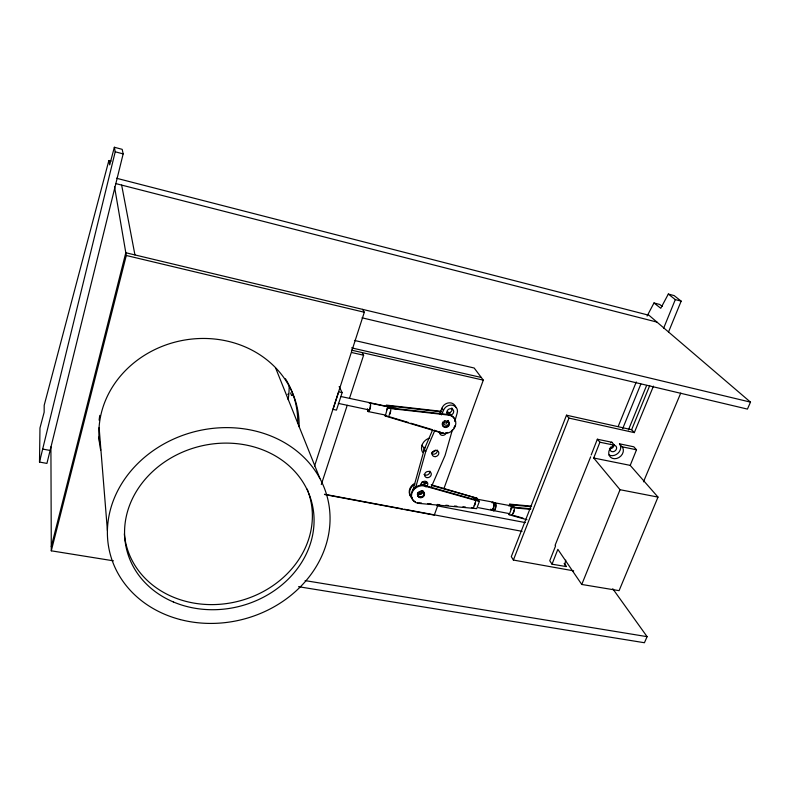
<?xml version="1.0" encoding="UTF-8"?>
<svg xmlns="http://www.w3.org/2000/svg" width="790" height="790" viewBox="0 0 790 790"><rect width="100%" height="100%" fill="white"/><g stroke="black" fill="none" stroke-linecap="round" stroke-linejoin="round"><path stroke-width="1.19" d="M108.862 160.538L109.701 164.863L114.362 147.266L122.193 149.34L123.161 153.892L46.926 463.414L39.5 462.061L39.974 428.002L44.151 412.232L44.2 405.26L108.862 160.538L111.054 161.111M39.5 462.061L115.222 151.799L114.362 147.266M51.271 546.64L125.808 252.741L750.5 402.13L747.429 409.092L362.047 317.817M113.424 560.821L51.291 550.818L126.281 255.486L114.52 186.707M412.874 490.304L424.358 449.095L432.446 430.303M415.52 488.101L425.751 451.505L434.836 430.422M452.413 429.76L445.076 455.455L431.024 487.647M454.744 421.584L457.074 413.407A7.495 6.567 -33.3 0 0 452.65 405.221A7.495 6.567 -33.3 0 0 443.437 410.454L441.531 414.888M314.578 466.011L364.318 312.248L362.521 309.344M342.149 392.61L336.471 410.099L333.025 409.378L338.693 391.87L342.149 392.61L339.147 386.567M321.303 484.527L347.215 405.31M349.506 398.318L363.607 355.214L362.097 352.567M386.794 409.892L387.525 407.67L448.839 414.582A10.161 8.888 -32.5 0 1 455.287 420.784M448.839 414.582L449.204 415.155A10.171 8.897 -32.5 0 1 455.326 426.126A10.171 8.897 -32.5 0 1 442.894 433.315L385.293 416.024L387.525 407.67M565.739 560.159L564.978 563.566L566.134 566.568L552.032 564.188L549.761 560.752L555.558 545.969M438.055 504.731L434.283 515.12L324.68 494.56M443.921 488.585L483.292 380.138L474.178 368.012L354.463 340.441M479.342 501.462L476.716 508.642L418.147 503.319A9.964 8.542 -28.3 0 1 411.975 492.911A9.964 8.542 -28.3 0 1 424.2 485.88L479.342 501.462L478.947 500.83L423.855 485.257A9.954 8.542 -28.3 0 0 412.113 491.163A9.954 8.542 -28.3 0 0 415.54 501.956M509.017 506.173L509.777 504.148L531.63 506.173M510.656 509.037L511.416 507.002L530.919 508.8M526.979 519.751L509.165 514.744L511.831 507.634L511.416 507.002M653.449 386.142L634.311 432.624L631.615 429.711L566.499 415.194L511.298 556.634L513.391 560.051L573.668 570.854M513.391 560.051L568.948 418.088L566.499 415.194M591.187 454.961L597.339 439.23L611.845 442.242L614.472 445.234L613.178 445.797A7.851 6.488 -38.9 0 0 609.278 455.573A7.851 6.488 -38.9 0 0 618.896 457.558A7.851 6.488 -38.9 0 0 622.806 447.782L619.479 443.822L633.807 446.794L636.513 449.787L630.213 465.379L658.001 497.098L619.093 590.653L581.766 584.462L557.849 549.346L552.032 564.188M658.001 497.098L620.041 489.711L593.715 458.012L599.906 442.222L597.339 439.23M555.064 545.376L590.653 456.808M581.766 584.462L620.041 489.711M618.195 426.462L636.276 381.955M622.688 428.605L640.848 384.078M663.659 328.136L675.302 299.598L668.32 294.048L660.776 308.278L653.982 302.965L647.109 316.03M628.425 429.888L646.625 385.461M668.557 331.909L681.158 301.138L674.127 295.588L668.32 294.048M631.615 429.711L649.686 385.668M643.475 481.821L680.753 393.074M439.586 413.713L441.966 408.183A7.465 6.547 -33.3 0 1 449.303 402.811A7.465 6.547 -33.3 0 1 455.84 407.601M612.754 588.738L647.099 636.661L644.423 642.734L298.541 586.703M287.708 394.368L288.557 393.835M610.561 442.805L611.845 442.242M511.831 507.634L530.13 509.313M419.026 502.796L421.465 503.013M427.558 503.576L431.222 503.901M437.314 504.464L439.754 504.682M445.846 505.235L448.286 505.462M454.388 506.015L456.827 506.232M462.92 506.795L465.359 507.012M471.452 507.565L473.891 507.792M530.841 506.686L510.192 504.771L509.777 504.148M387.851 408.242L449.204 415.155A3.565 3.13 -33.3 0 1 447.802 409.951A3.565 3.13 -33.3 0 1 453.49 410.415A3.565 3.13 -33.3 0 1 450.014 415.194M441.304 411.323L386.369 405.102L386.685 405.665L441.669 411.886M305.118 580.611L647.099 636.661M476.607 498.895L477.535 499.063M474.356 498.678L492.911 502.114M494.777 502.815L513.115 506.212M511.565 506.765L512.483 506.933L510.784 505.57L511.979 507.397M42.67 449.066L50.116 450.448M324.483 494.254L402.061 508.809M404.49 509.264L522.072 531.334M436.939 505.778L525.35 522.605M478.404 507.684L508.642 513.49M368.061 411.541L384.671 414.908M593.715 458.012L630.213 465.379M599.906 442.222L614.472 445.234M622.135 446.814L636.513 449.787M370.026 403.107L390.201 407.255M387.781 407.492L388.789 407.699L387.179 406.406L388.107 408.065M338.327 403.394L369.374 409.99M341.211 396.58L396.165 408.361M568.948 418.088L634.311 432.624M351.432 350.138L483.292 380.138M351.708 352.518L363.607 355.214M351.59 347.886L481.288 377.472M126.281 255.486L364.318 312.248M116.11 183.675L656.954 322.093M116.495 178.254L648.995 315.279L750.5 402.13M653.982 302.965L659.709 304.466L662.277 306.461M115.222 151.799L123.161 153.892M675.302 299.598L681.158 301.138M511.13 514.774L522.99 518.112M426.531 483.431L421.86 482.107L425.711 483.717M431.202 484.754L477.14 498.293L431.557 485.376M408.469 422.502L384.967 415.441L385.293 416.024M410.82 423.203L431.962 429.553M434.312 430.264L442.894 433.315M292.26 395.178L292.922 395.662M619.479 443.822L620.15 444.8A7.811 6.468 -38.9 0 1 617.918 453.312A7.811 6.468 -38.9 0 1 609.031 454.961M564.169 563.458L565.334 565.166M564.406 563.971L566.134 566.568M441.966 408.183L443.437 410.454M508.75 514.112L509.165 514.744M422.028 445.086L425.751 451.505M423.855 485.257L424.2 485.88M290.611 392.946L291.579 395.543M417.811 502.687L418.147 503.319M275.72 368.229L319.891 478.444M121.65 185.087L134.942 254.923M99.115 427.637L107.41 530.534M50.916 446.883L51.291 550.818M612.862 445.491A3.545 2.943 -38.9 0 1 616.615 447.812A3.545 2.943 -38.9 0 1 613.149 451.692A3.545 2.943 -38.9 0 1 609.999 448.7M610.226 447.861A3.545 2.943 -38.9 0 1 610.66 447.081M613.968 445.382A3.535 2.933 -38.9 0 1 609.426 448.661M412.015 498.125A9.924 8.522 -28.3 0 1 414.839 484.082M411.689 497.493A9.915 8.512 -28.3 0 1 414.503 483.46M422.541 491.222A3.466 2.982 -28.3 0 1 417.347 494.224M422.206 490.6A3.466 2.982 -28.3 0 1 417.801 493.849M493.464 503.171A3.407 1.373 -79.8 0 1 493.355 507.723M493.039 508.444A3.407 1.373 -79.8 0 1 492.674 509.007M492.288 509.372A3.407 1.373 -79.8 0 1 491.903 509.511M492.822 502.786A3.407 1.373 -79.8 0 1 493.167 502.865M473.891 499.507A3.427 1.333 -79.7 0 1 475.096 500.248M475.175 502.598A3.427 1.333 -79.7 0 1 474.079 505.6M491.992 502.736A4.088 1.649 -79.8 0 1 494.115 505.482A4.088 1.649 -79.8 0 1 491.4 510.083M491.044 509.718A4.088 1.649 -79.8 0 1 490.788 509.106M473.457 499.31A4.118 1.6 -79.7 0 1 475.511 500.564M475.541 501.531A4.118 1.6 -79.7 0 1 473.684 506.617M421.88 490.936A3.476 2.982 -28.3 0 1 423.075 496.021A3.476 2.982 -28.3 0 1 417.525 495.004M417.456 494.214A3.476 2.982 -28.3 0 1 417.999 492.634M494.303 503.635A3.407 1.373 -79.8 0 1 495.577 507.17A3.407 1.373 -79.8 0 1 493.138 509.817M493.859 503.437A4.088 1.649 -79.8 0 1 495.932 504.415A4.088 1.649 -79.8 0 1 494.905 509.846A4.088 1.649 -79.8 0 1 492.654 509.797M512.177 506.815A4.069 1.699 -79.8 0 1 514.191 507.279M514.409 509.046A4.069 1.699 -79.8 0 1 512.522 514.073M514.033 510.113A3.387 1.412 -79.8 0 1 513.875 510.982M513.619 511.801A3.387 1.412 -79.8 0 1 512.927 513.065M395.148 408.993A3.595 1.175 -78 0 1 396.412 408.628M450.073 413.387A10.122 8.868 -32.5 0 0 447.782 412.578L447.407 412.015A10.112 8.858 -32.5 0 1 449.698 412.815M447.989 420.645A3.545 3.101 -32.5 0 1 447.871 422.314M447.673 420.902A3.535 3.101 -32.5 0 1 446.518 423.233M370.342 405.231A3.624 1.096 -78.5 0 1 369.177 410.198A3.624 1.096 -78.5 0 1 367.755 409.418M369.286 403.354A4.345 1.323 -78.5 0 1 370.589 405.784A4.345 1.323 -78.5 0 1 368.802 411.304A4.345 1.323 -78.5 0 1 367.508 408.855M389.835 407.225A4.325 1.373 -78.5 0 1 390.803 408.944M390.803 409.921A4.325 1.373 -78.5 0 1 388.996 415.412M390.448 411.077A3.604 1.145 -78.5 0 1 389.381 414.306M447.584 420.784A3.555 3.111 -32.5 0 1 448.681 424.882A3.555 3.111 -32.5 0 1 444.296 426.778A3.555 3.111 -32.5 0 1 442.42 423.015M444.158 420.961A3.555 3.111 -32.5 0 1 445.007 420.596M454.941 425.573A10.161 8.888 -32.5 0 1 453.806 427.844M447.584 432.456A10.161 8.888 -32.5 0 1 445.886 432.821M423.825 451.584A10.527 9.144 -30.6 0 1 425.543 446.745M429.849 471.087A3.486 3.012 -29.4 0 1 423.983 474.415M421.09 485.346A3.496 3.002 -28.9 0 1 423.47 481.495A3.496 3.002 -28.9 0 1 427.568 482.868A3.496 3.002 -28.9 0 1 425.899 486.966M426.403 481.683A3.476 2.992 -28.9 0 1 420.507 484.191M423.47 491.795A3.486 2.982 -28.3 0 1 422.917 496.377A3.486 2.982 -28.3 0 1 418.038 496.051A3.486 2.982 -28.3 0 1 419.431 491.538M420.27 491.173A3.486 2.982 -28.3 0 1 422.808 491.341M422.867 490.62A3.466 2.982 -28.3 0 1 417.703 494.372M422.531 452.226A10.467 9.105 -30.6 0 1 429.691 438.016M435.774 450.27A5.925 5.165 -30.6 0 1 431.765 452.374M446.281 432.851A3.545 3.091 -31.9 0 1 441.916 435.32A3.545 3.091 -31.9 0 1 439.813 431.488M449.49 423.539A3.555 3.111 -32.6 0 1 443.229 422.196M437.344 450.103A3.506 3.051 -30.6 0 1 431.449 453.44M451.86 407.907A3.555 3.121 -33.3 0 1 446.844 412.548M448.404 420.438A3.545 3.101 -32.6 0 1 442.588 422.137M443.072 432.535A3.535 3.081 -32 0 1 439.665 432.693M308.801 493.562A94.889 82.061 -14.3 0 1 234.798 602.099A94.889 82.061 -14.3 0 1 124.336 533.862M307.172 489.119A94.889 82.061 -14.3 0 1 308.416 492.447M100.695 450.103A100.537 90.149 -11.8 0 1 190.41 339.216A100.537 90.149 -11.8 0 1 299.114 426.768M285.457 378.766A99.975 89.764 -11.7 0 1 297.731 423.302M99.925 444.049A99.975 89.764 -11.7 0 1 98.948 436.979M99.115 420.171A99.975 89.764 -11.7 0 1 99.807 415.352M289.16 386.3A98.237 89.388 -10.3 0 1 288.143 399.602M420.102 497.67A3.486 2.992 -28.3 0 0 424.477 493.612A3.486 2.992 -28.3 0 0 418.917 492.585A3.486 2.992 -28.3 0 0 420.102 497.67M445.817 427.499A3.555 3.111 -32.5 0 0 449.125 422.482A3.555 3.111 -32.5 0 0 443.19 422.788A3.555 3.111 -32.5 0 0 445.817 427.499M426.817 477.614A3.506 3.022 -29.4 0 0 431.251 473.546A3.506 3.022 -29.4 0 0 425.692 472.44A3.506 3.022 -29.4 0 0 426.817 477.614M435.191 456.66A3.525 3.061 -30.6 0 0 438.499 451.742A3.525 3.061 -30.6 0 0 432.614 452.028A3.525 3.061 -30.6 0 0 435.191 456.66M180.268 619.567A112.22 96.884 -14.4 0 0 328.433 502.075A112.22 96.884 -14.4 0 0 147.463 454.931A112.22 96.884 -14.4 0 0 180.268 619.567M173.365 601.96A95.521 82.446 -14.4 0 0 314.065 519.06A95.521 82.446 -14.4 0 0 170.531 458.22A95.521 82.446 -14.4 0 0 173.365 601.96"/></g></svg>
